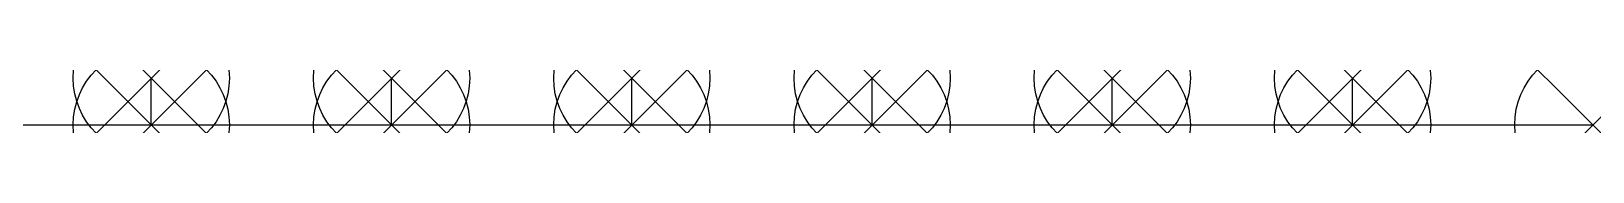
# Model space of a CAD drawing. Header units: inches. Extents: x 0 to 40, y 0 to 0.3.
# Drawn here: x 10 to 20, y 0 to 0.3 of the extents above; entities that cross this region are included whole.
import ezdxf

# ---------------------------------------------------------------- set-up
doc = ezdxf.new("R2010")
doc.units = ezdxf.units.IN
doc.header["$MEASUREMENT"] = 0
doc.header["$PDMODE"] = 35
for name, color, linetype in [('GF_Glass_03', 210, 'Continuous'), ('GF_Glass_04', 210, 'Continuous'), ('MF_bars', 21, 'Continuous'), ('NF_Glassload', 150, 'Continuous'), ('NF_RestraintsXYZ', 70, 'Continuous'), ('NF_Windload_01', 40, 'Continuous'), ('NF_Windload_02', 40, 'Continuous'), ('NF_Windload_03', 40, 'Continuous'), ('NF_Windload_04', 40, 'Continuous'), ('NF_Windload_05', 40, 'Continuous'), ('NF_Windload_06', 40, 'Continuous'), ('NF_Windload_07', 40, 'Continuous'), ('NF_Windload_08', 40, 'Continuous'), ('NF_Windload_09', 40, 'Continuous'), ('NF_Windload_10', 40, 'Continuous'), ('NF_Windload_11', 40, 'Continuous'), ('NF_Windload_12', 40, 'Continuous'), ('NF_Windload_13', 40, 'Continuous'), ('NF_Windload_14', 40, 'Continuous'), ('NF_Windload_15', 40, 'Continuous')]:
    doc.layers.add(name, color=color, linetype=linetype)

msp = doc.modelspace()

# ---------------------------------------------------------------- linework, layer by layer
at = {"extrusion": (0, -1, -2e-16)}
for p, q in [((10.769, 0.3, 1.562), (10.769, 0.3)), ((10.769, 0.3, 3.125), (10.769, 0.3, 1.562)), ((10.769, 0.3, 4.688), (10.769, 0.3, 3.125)), ((10.769, 0.3, 6.25), (10.769, 0.3, 4.688)), ((10.769, 0.3, 7.813), (10.769, 0.3, 6.25)), ((10.769, 0.3, 9.375), (10.769, 0.3, 7.813)), ((10.769, 0.3, 10.938), (10.769, 0.3, 9.375)), ((10.769, 0.3, 12.5), (10.769, 0.3, 10.938)), ((10.769, 0.3, 14.062), (10.769, 0.3, 12.5)), ((10.769, 0.3, 15.625), (10.769, 0.3, 14.062)), ((10.769, 0.3, 17.188), (10.769, 0.3, 15.625)), ((10.769, 0.3, 18.75), (10.769, 0.3, 17.188)), ((10.769, 0.3, 20.312), (10.769, 0.3, 18.75)), ((10.769, 0.3, 21.875), (10.769, 0.3, 20.312)), ((10.769, 0.3, 23.438), (10.769, 0.3, 21.875)), ((10.769, 0.3, 25), (10.769, 0.3, 23.438)), ((10.769, 0, 23.438), (10.769, 0.3, 23.438)), ((10.769, 0, 21.875), (10.769, 0.3, 21.875)), ((10.769, 0, 20.313), (10.769, 0.3, 20.313)), ((10.769, 0, 18.75), (10.769, 0.3, 18.75)), ((10.769, 0, 17.188), (10.769, 0.3, 17.188)), ((10.769, 0, 15.625), (10.769, 0.3, 15.625)), ((10.769, 0, 14.063), (10.769, 0.3, 14.063)), ((10.769, 0, 12.5), (10.769, 0.3, 12.5)), ((10.769, 0, 10.938), (10.769, 0.3, 10.938)), ((10.769, 0, 9.375), (10.769, 0.3, 9.375)), ((10.769, 0, 7.813), (10.769, 0.3, 7.813)), ((10.769, 0, 6.25), (10.769, 0.3, 6.25)), ((10.769, 0, 4.688), (10.769, 0.3, 4.688)), ((10.769, 0, 3.125), (10.769, 0.3, 3.125)), ((10.769, 0, 1.563), (10.769, 0.3, 1.563)), ((12.308, 0.3, 1.562), (12.308, 0.3)), ((12.308, 0.3, 3.125), (12.308, 0.3, 1.562)), ((12.308, 0.3, 4.688), (12.308, 0.3, 3.125)), ((12.308, 0.3, 6.25), (12.308, 0.3, 4.688)), ((12.308, 0.3, 7.813), (12.308, 0.3, 6.25)), ((12.308, 0.3, 9.375), (12.308, 0.3, 7.813)), ((12.308, 0.3, 10.938), (12.308, 0.3, 9.375)), ((12.308, 0.3, 12.5), (12.308, 0.3, 10.938)), ((12.308, 0.3, 14.062), (12.308, 0.3, 12.5)), ((12.308, 0.3, 15.625), (12.308, 0.3, 14.062)), ((12.308, 0.3, 17.188), (12.308, 0.3, 15.625)), ((12.308, 0.3, 18.75), (12.308, 0.3, 17.188)), ((12.308, 0.3, 20.312), (12.308, 0.3, 18.75)), ((12.308, 0.3, 21.875), (12.308, 0.3, 20.312)), ((12.308, 0.3, 23.438), (12.308, 0.3, 21.875)), ((12.308, 0.3, 25), (12.308, 0.3, 23.438)), ((12.308, 0, 23.438), (12.308, 0.3, 23.438)), ((12.308, 0, 21.875), (12.308, 0.3, 21.875)), ((12.308, 0, 20.313), (12.308, 0.3, 20.313)), ((12.308, 0, 18.75), (12.308, 0.3, 18.75)), ((12.308, 0, 17.188), (12.308, 0.3, 17.188)), ((12.308, 0, 15.625), (12.308, 0.3, 15.625)), ((12.308, 0, 14.063), (12.308, 0.3, 14.063)), ((12.308, 0, 12.5), (12.308, 0.3, 12.5)), ((12.308, 0, 10.938), (12.308, 0.3, 10.938)), ((12.308, 0, 9.375), (12.308, 0.3, 9.375)), ((12.308, 0, 7.813), (12.308, 0.3, 7.813)), ((12.308, 0, 6.25), (12.308, 0.3, 6.25)), ((12.308, 0, 4.688), (12.308, 0.3, 4.688)), ((12.308, 0, 3.125), (12.308, 0.3, 3.125)), ((12.308, 0, 1.563), (12.308, 0.3, 1.563)), ((13.846, 0.3, 1.562), (13.846, 0.3)), ((13.846, 0.3, 3.125), (13.846, 0.3, 1.562)), ((13.846, 0.3, 4.688), (13.846, 0.3, 3.125)), ((13.846, 0.3, 6.25), (13.846, 0.3, 4.688)), ((13.846, 0.3, 7.813), (13.846, 0.3, 6.25)), ((13.846, 0.3, 9.375), (13.846, 0.3, 7.813)), ((13.846, 0.3, 10.938), (13.846, 0.3, 9.375)), ((13.846, 0.3, 12.5), (13.846, 0.3, 10.938)), ((13.846, 0.3, 14.062), (13.846, 0.3, 12.5)), ((13.846, 0.3, 15.625), (13.846, 0.3, 14.062)), ((13.846, 0.3, 17.188), (13.846, 0.3, 15.625)), ((13.846, 0.3, 18.75), (13.846, 0.3, 17.188)), ((13.846, 0.3, 20.312), (13.846, 0.3, 18.75)), ((13.846, 0.3, 21.875), (13.846, 0.3, 20.312)), ((13.846, 0.3, 23.438), (13.846, 0.3, 21.875)), ((13.846, 0.3, 25), (13.846, 0.3, 23.438)), ((13.846, 0, 23.438), (13.846, 0.3, 23.438)), ((13.846, 0, 21.875), (13.846, 0.3, 21.875)), ((13.846, 0, 20.313), (13.846, 0.3, 20.313)), ((13.846, 0, 18.75), (13.846, 0.3, 18.75)), ((13.846, 0, 17.188), (13.846, 0.3, 17.188)), ((13.846, 0, 15.625), (13.846, 0.3, 15.625)), ((13.846, 0, 14.063), (13.846, 0.3, 14.063)), ((13.846, 0, 12.5), (13.846, 0.3, 12.5)), ((13.846, 0, 10.938), (13.846, 0.3, 10.938)), ((13.846, 0, 9.375), (13.846, 0.3, 9.375)), ((13.846, 0, 7.813), (13.846, 0.3, 7.813)), ((13.846, 0, 6.25), (13.846, 0.3, 6.25)), ((13.846, 0, 4.688), (13.846, 0.3, 4.688)), ((13.846, 0, 3.125), (13.846, 0.3, 3.125)), ((13.846, 0, 1.563), (13.846, 0.3, 1.563)), ((15.385, 0.3, 1.562), (15.385, 0.3)), ((15.385, 0.3, 3.125), (15.385, 0.3, 1.562)), ((15.385, 0.3, 4.688), (15.385, 0.3, 3.125)), ((15.385, 0.3, 6.25), (15.385, 0.3, 4.688)), ((15.385, 0.3, 7.813), (15.385, 0.3, 6.25)), ((15.385, 0.3, 9.375), (15.385, 0.3, 7.813)), ((15.385, 0.3, 10.938), (15.385, 0.3, 9.375)), ((15.385, 0.3, 12.5), (15.385, 0.3, 10.938)), ((15.385, 0.3, 14.062), (15.385, 0.3, 12.5)), ((15.385, 0.3, 15.625), (15.385, 0.3, 14.062)), ((15.385, 0.3, 17.188), (15.385, 0.3, 15.625)), ((15.385, 0.3, 18.75), (15.385, 0.3, 17.188)), ((15.385, 0.3, 20.312), (15.385, 0.3, 18.75)), ((15.385, 0.3, 21.875), (15.385, 0.3, 20.312)), ((15.385, 0.3, 23.438), (15.385, 0.3, 21.875)), ((15.385, 0.3, 25), (15.385, 0.3, 23.438)), ((15.385, 0, 23.438), (15.385, 0.3, 23.438)), ((15.385, 0, 21.875), (15.385, 0.3, 21.875)), ((15.385, 0, 20.313), (15.385, 0.3, 20.313)), ((15.385, 0, 18.75), (15.385, 0.3, 18.75)), ((15.385, 0, 17.188), (15.385, 0.3, 17.188)), ((15.385, 0, 15.625), (15.385, 0.3, 15.625)), ((15.385, 0, 14.063), (15.385, 0.3, 14.063)), ((15.385, 0, 12.5), (15.385, 0.3, 12.5)), ((15.385, 0, 10.938), (15.385, 0.3, 10.938)), ((15.385, 0, 9.375), (15.385, 0.3, 9.375)), ((15.385, 0, 7.813), (15.385, 0.3, 7.813)), ((15.385, 0, 6.25), (15.385, 0.3, 6.25)), ((15.385, 0, 4.688), (15.385, 0.3, 4.688)), ((15.385, 0, 3.125), (15.385, 0.3, 3.125)), ((15.385, 0, 1.563), (15.385, 0.3, 1.563)), ((16.923, 0.3, 1.562), (16.923, 0.3)), ((16.923, 0.3, 3.125), (16.923, 0.3, 1.562)), ((16.923, 0.3, 4.688), (16.923, 0.3, 3.125)), ((16.923, 0.3, 6.25), (16.923, 0.3, 4.688)), ((16.923, 0.3, 7.813), (16.923, 0.3, 6.25)), ((16.923, 0.3, 9.375), (16.923, 0.3, 7.813)), ((16.923, 0.3, 10.938), (16.923, 0.3, 9.375)), ((16.923, 0.3, 12.5), (16.923, 0.3, 10.938)), ((16.923, 0.3, 14.062), (16.923, 0.3, 12.5)), ((16.923, 0.3, 15.625), (16.923, 0.3, 14.062)), ((16.923, 0.3, 17.188), (16.923, 0.3, 15.625)), ((16.923, 0.3, 18.75), (16.923, 0.3, 17.188)), ((16.923, 0.3, 20.312), (16.923, 0.3, 18.75)), ((16.923, 0.3, 21.875), (16.923, 0.3, 20.312)), ((16.923, 0.3, 23.438), (16.923, 0.3, 21.875)), ((16.923, 0.3, 25), (16.923, 0.3, 23.438)), ((16.923, 0, 23.438), (16.923, 0.3, 23.438)), ((16.923, 0, 21.875), (16.923, 0.3, 21.875)), ((16.923, 0, 20.313), (16.923, 0.3, 20.313)), ((16.923, 0, 18.75), (16.923, 0.3, 18.75)), ((16.923, 0, 17.188), (16.923, 0.3, 17.188)), ((16.923, 0, 15.625), (16.923, 0.3, 15.625)), ((16.923, 0, 14.063), (16.923, 0.3, 14.063)), ((16.923, 0, 12.5), (16.923, 0.3, 12.5)), ((16.923, 0, 10.938), (16.923, 0.3, 10.938)), ((16.923, 0, 9.375), (16.923, 0.3, 9.375)), ((16.923, 0, 7.813), (16.923, 0.3, 7.813)), ((16.923, 0, 6.25), (16.923, 0.3, 6.25)), ((16.923, 0, 4.688), (16.923, 0.3, 4.688)), ((16.923, 0, 3.125), (16.923, 0.3, 3.125)), ((16.923, 0, 1.563), (16.923, 0.3, 1.563)), ((18.462, 0.3, 1.562), (18.462, 0.3)), ((18.462, 0.3, 3.125), (18.462, 0.3, 1.562)), ((18.462, 0.3, 4.688), (18.462, 0.3, 3.125)), ((18.462, 0.3, 6.25), (18.462, 0.3, 4.688)), ((18.462, 0.3, 7.813), (18.462, 0.3, 6.25)), ((18.462, 0.3, 9.375), (18.462, 0.3, 7.813)), ((18.462, 0.3, 10.938), (18.462, 0.3, 9.375)), ((18.462, 0.3, 12.5), (18.462, 0.3, 10.938)), ((18.462, 0.3, 14.062), (18.462, 0.3, 12.5)), ((18.462, 0.3, 15.625), (18.462, 0.3, 14.062)), ((18.462, 0.3, 17.188), (18.462, 0.3, 15.625)), ((18.462, 0.3, 18.75), (18.462, 0.3, 17.188)), ((18.462, 0.3, 20.312), (18.462, 0.3, 18.75)), ((18.462, 0.3, 21.875), (18.462, 0.3, 20.312)), ((18.462, 0.3, 23.438), (18.462, 0.3, 21.875)), ((18.462, 0.3, 25), (18.462, 0.3, 23.438)), ((18.462, 0, 23.438), (18.462, 0.3, 23.438)), ((18.462, 0, 21.875), (18.462, 0.3, 21.875)), ((18.462, 0, 20.313), (18.462, 0.3, 20.313)), ((18.462, 0, 18.75), (18.462, 0.3, 18.75)), ((18.462, 0, 17.188), (18.462, 0.3, 17.188)), ((18.462, 0, 15.625), (18.462, 0.3, 15.625)), ((18.462, 0, 14.063), (18.462, 0.3, 14.063)), ((18.462, 0, 12.5), (18.462, 0.3, 12.5)), ((18.462, 0, 10.938), (18.462, 0.3, 10.938)), ((18.462, 0, 9.375), (18.462, 0.3, 9.375)), ((18.462, 0, 7.813), (18.462, 0.3, 7.813)), ((18.462, 0, 6.25), (18.462, 0.3, 6.25)), ((18.462, 0, 4.688), (18.462, 0.3, 4.688)), ((18.462, 0, 3.125), (18.462, 0.3, 3.125)), ((18.462, 0, 1.563), (18.462, 0.3, 1.563)), ((10.769, 0, 1.562), (10.769, 0)), ((12.308, 0, 1.562), (12.308, 0)), ((13.846, 0, 1.562), (13.846, 0)), ((15.385, 0, 1.562), (15.385, 0)), ((16.923, 0, 1.562), (16.923, 0)), ((18.462, 0, 1.562), (18.462, 0)), ((9.231, 0, 1.562), (10.769, 0, 1.562)), ((9.231, 0, 3.125), (10.769, 0, 3.125)), ((9.231, 0, 4.688), (10.769, 0, 4.688)), ((9.231, 0, 6.25), (10.769, 0, 6.25)), ((9.231, 0, 7.813), (10.769, 0, 7.813)), ((9.231, 0, 9.375), (10.769, 0, 9.375)), ((9.231, 0, 10.938), (10.769, 0, 10.938)), ((9.231, 0, 12.5), (10.769, 0, 12.5)), ((9.231, 0, 14.062), (10.769, 0, 14.062)), ((9.231, 0, 15.625), (10.769, 0, 15.625)), ((9.231, 0, 17.188), (10.769, 0, 17.188)), ((9.231, 0, 18.75), (10.769, 0, 18.75)), ((9.231, 0, 20.312), (10.769, 0, 20.312)), ((9.231, 0, 21.875), (10.769, 0, 21.875)), ((9.231, 0, 23.438), (10.769, 0, 23.438)), ((10.769, 0, 3.125), (10.769, 0, 1.562)), ((10.769, 0, 4.688), (10.769, 0, 3.125)), ((10.769, 0, 6.25), (10.769, 0, 4.688)), ((10.769, 0, 7.813), (10.769, 0, 6.25)), ((10.769, 0, 9.375), (10.769, 0, 7.813)), ((10.769, 0, 10.938), (10.769, 0, 9.375)), ((10.769, 0, 12.5), (10.769, 0, 10.938)), ((10.769, 0, 14.062), (10.769, 0, 12.5)), ((10.769, 0, 15.625), (10.769, 0, 14.062)), ((10.769, 0, 17.188), (10.769, 0, 15.625)), ((10.769, 0, 18.75), (10.769, 0, 17.188)), ((10.769, 0, 20.312), (10.769, 0, 18.75)), ((10.769, 0, 21.875), (10.769, 0, 20.312)), ((10.769, 0, 23.438), (10.769, 0, 21.875)), ((10.769, 0, 25), (10.769, 0, 23.438)), ((10.769, 0, 1.562), (12.308, 0, 1.562)), ((10.769, 0, 3.125), (12.308, 0, 3.125)), ((10.769, 0, 4.688), (12.308, 0, 4.688)), ((10.769, 0, 6.25), (12.308, 0, 6.25)), ((10.769, 0, 7.813), (12.308, 0, 7.813)), ((10.769, 0, 9.375), (12.308, 0, 9.375)), ((10.769, 0, 10.938), (12.308, 0, 10.938)), ((10.769, 0, 12.5), (12.308, 0, 12.5)), ((10.769, 0, 14.062), (12.308, 0, 14.062)), ((10.769, 0, 15.625), (12.308, 0, 15.625)), ((10.769, 0, 17.188), (12.308, 0, 17.188)), ((10.769, 0, 18.75), (12.308, 0, 18.75)), ((10.769, 0, 20.312), (12.308, 0, 20.312)), ((10.769, 0, 21.875), (12.308, 0, 21.875)), ((10.769, 0, 23.438), (12.308, 0, 23.438)), ((12.308, 0, 3.125), (12.308, 0, 1.562)), ((12.308, 0, 4.688), (12.308, 0, 3.125)), ((12.308, 0, 6.25), (12.308, 0, 4.688)), ((12.308, 0, 7.813), (12.308, 0, 6.25)), ((12.308, 0, 9.375), (12.308, 0, 7.813)), ((12.308, 0, 10.938), (12.308, 0, 9.375)), ((12.308, 0, 12.5), (12.308, 0, 10.938)), ((12.308, 0, 14.062), (12.308, 0, 12.5)), ((12.308, 0, 15.625), (12.308, 0, 14.062)), ((12.308, 0, 17.188), (12.308, 0, 15.625)), ((12.308, 0, 18.75), (12.308, 0, 17.188)), ((12.308, 0, 20.312), (12.308, 0, 18.75)), ((12.308, 0, 21.875), (12.308, 0, 20.312)), ((12.308, 0, 23.438), (12.308, 0, 21.875)), ((12.308, 0, 25), (12.308, 0, 23.438)), ((12.308, 0, 1.562), (13.846, 0, 1.562)), ((12.308, 0, 3.125), (13.846, 0, 3.125)), ((12.308, 0, 4.688), (13.846, 0, 4.688)), ((12.308, 0, 6.25), (13.846, 0, 6.25)), ((12.308, 0, 7.813), (13.846, 0, 7.813)), ((12.308, 0, 9.375), (13.846, 0, 9.375)), ((12.308, 0, 10.938), (13.846, 0, 10.938)), ((12.308, 0, 12.5), (13.846, 0, 12.5)), ((12.308, 0, 14.062), (13.846, 0, 14.062)), ((12.308, 0, 15.625), (13.846, 0, 15.625)), ((12.308, 0, 17.188), (13.846, 0, 17.188)), ((12.308, 0, 18.75), (13.846, 0, 18.75)), ((12.308, 0, 20.312), (13.846, 0, 20.312)), ((12.308, 0, 21.875), (13.846, 0, 21.875)), ((12.308, 0, 23.438), (13.846, 0, 23.438)), ((13.846, 0, 3.125), (13.846, 0, 1.562)), ((13.846, 0, 4.688), (13.846, 0, 3.125)), ((13.846, 0, 6.25), (13.846, 0, 4.688)), ((13.846, 0, 7.813), (13.846, 0, 6.25)), ((13.846, 0, 9.375), (13.846, 0, 7.813)), ((13.846, 0, 10.938), (13.846, 0, 9.375)), ((13.846, 0, 12.5), (13.846, 0, 10.938)), ((13.846, 0, 14.062), (13.846, 0, 12.5)), ((13.846, 0, 15.625), (13.846, 0, 14.062)), ((13.846, 0, 17.188), (13.846, 0, 15.625)), ((13.846, 0, 18.75), (13.846, 0, 17.188)), ((13.846, 0, 20.312), (13.846, 0, 18.75)), ((13.846, 0, 21.875), (13.846, 0, 20.312)), ((13.846, 0, 23.438), (13.846, 0, 21.875)), ((13.846, 0, 25), (13.846, 0, 23.438)), ((13.846, 0, 1.562), (15.385, 0, 1.562)), ((13.846, 0, 3.125), (15.385, 0, 3.125)), ((13.846, 0, 4.688), (15.385, 0, 4.688)), ((13.846, 0, 6.25), (15.385, 0, 6.25)), ((13.846, 0, 7.813), (15.385, 0, 7.813)), ((13.846, 0, 9.375), (15.385, 0, 9.375)), ((13.846, 0, 10.938), (15.385, 0, 10.938)), ((13.846, 0, 12.5), (15.385, 0, 12.5)), ((13.846, 0, 14.062), (15.385, 0, 14.062)), ((13.846, 0, 15.625), (15.385, 0, 15.625)), ((13.846, 0, 17.188), (15.385, 0, 17.188)), ((13.846, 0, 18.75), (15.385, 0, 18.75)), ((13.846, 0, 20.312), (15.385, 0, 20.312)), ((13.846, 0, 21.875), (15.385, 0, 21.875)), ((13.846, 0, 23.438), (15.385, 0, 23.438)), ((15.385, 0, 3.125), (15.385, 0, 1.562)), ((15.385, 0, 4.688), (15.385, 0, 3.125)), ((15.385, 0, 6.25), (15.385, 0, 4.688)), ((15.385, 0, 7.813), (15.385, 0, 6.25)), ((15.385, 0, 9.375), (15.385, 0, 7.813)), ((15.385, 0, 10.938), (15.385, 0, 9.375)), ((15.385, 0, 12.5), (15.385, 0, 10.938)), ((15.385, 0, 14.062), (15.385, 0, 12.5)), ((15.385, 0, 15.625), (15.385, 0, 14.062)), ((15.385, 0, 17.188), (15.385, 0, 15.625)), ((15.385, 0, 18.75), (15.385, 0, 17.188)), ((15.385, 0, 20.312), (15.385, 0, 18.75)), ((15.385, 0, 21.875), (15.385, 0, 20.312)), ((15.385, 0, 23.438), (15.385, 0, 21.875)), ((15.385, 0, 25), (15.385, 0, 23.438)), ((15.385, 0, 1.562), (16.923, 0, 1.562)), ((15.385, 0, 3.125), (16.923, 0, 3.125)), ((15.385, 0, 4.688), (16.923, 0, 4.688)), ((15.385, 0, 6.25), (16.923, 0, 6.25)), ((15.385, 0, 7.813), (16.923, 0, 7.813)), ((15.385, 0, 9.375), (16.923, 0, 9.375)), ((15.385, 0, 10.938), (16.923, 0, 10.938)), ((15.385, 0, 12.5), (16.923, 0, 12.5)), ((15.385, 0, 14.062), (16.923, 0, 14.062)), ((15.385, 0, 15.625), (16.923, 0, 15.625)), ((15.385, 0, 17.188), (16.923, 0, 17.188)), ((15.385, 0, 18.75), (16.923, 0, 18.75)), ((15.385, 0, 20.312), (16.923, 0, 20.312)), ((15.385, 0, 21.875), (16.923, 0, 21.875)), ((15.385, 0, 23.438), (16.923, 0, 23.438)), ((16.923, 0, 3.125), (16.923, 0, 1.562)), ((16.923, 0, 4.688), (16.923, 0, 3.125)), ((16.923, 0, 6.25), (16.923, 0, 4.688)), ((16.923, 0, 7.813), (16.923, 0, 6.25)), ((16.923, 0, 9.375), (16.923, 0, 7.813)), ((16.923, 0, 10.938), (16.923, 0, 9.375)), ((16.923, 0, 12.5), (16.923, 0, 10.938)), ((16.923, 0, 14.062), (16.923, 0, 12.5)), ((16.923, 0, 15.625), (16.923, 0, 14.062)), ((16.923, 0, 17.188), (16.923, 0, 15.625)), ((16.923, 0, 18.75), (16.923, 0, 17.188)), ((16.923, 0, 20.312), (16.923, 0, 18.75)), ((16.923, 0, 21.875), (16.923, 0, 20.312)), ((16.923, 0, 23.438), (16.923, 0, 21.875)), ((16.923, 0, 25), (16.923, 0, 23.438)), ((16.923, 0, 1.562), (18.462, 0, 1.562)), ((16.923, 0, 3.125), (18.462, 0, 3.125)), ((16.923, 0, 4.688), (18.462, 0, 4.688)), ((16.923, 0, 6.25), (18.462, 0, 6.25)), ((16.923, 0, 7.813), (18.462, 0, 7.813)), ((16.923, 0, 9.375), (18.462, 0, 9.375)), ((16.923, 0, 10.938), (18.462, 0, 10.938)), ((16.923, 0, 12.5), (18.462, 0, 12.5)), ((16.923, 0, 14.062), (18.462, 0, 14.062)), ((16.923, 0, 15.625), (18.462, 0, 15.625)), ((16.923, 0, 17.188), (18.462, 0, 17.188)), ((16.923, 0, 18.75), (18.462, 0, 18.75)), ((16.923, 0, 20.312), (18.462, 0, 20.312)), ((16.923, 0, 21.875), (18.462, 0, 21.875)), ((16.923, 0, 23.438), (18.462, 0, 23.438)), ((18.462, 0, 3.125), (18.462, 0, 1.562)), ((18.462, 0, 4.688), (18.462, 0, 3.125)), ((18.462, 0, 6.25), (18.462, 0, 4.688)), ((18.462, 0, 7.813), (18.462, 0, 6.25)), ((18.462, 0, 9.375), (18.462, 0, 7.813)), ((18.462, 0, 10.938), (18.462, 0, 9.375)), ((18.462, 0, 12.5), (18.462, 0, 10.938)), ((18.462, 0, 14.062), (18.462, 0, 12.5)), ((18.462, 0, 15.625), (18.462, 0, 14.062)), ((18.462, 0, 17.188), (18.462, 0, 15.625)), ((18.462, 0, 18.75), (18.462, 0, 17.188)), ((18.462, 0, 20.312), (18.462, 0, 18.75)), ((18.462, 0, 21.875), (18.462, 0, 20.312)), ((18.462, 0, 23.438), (18.462, 0, 21.875)), ((18.462, 0, 25), (18.462, 0, 23.438)), ((18.462, 0, 1.562), (20, 0, 1.562)), ((18.462, 0, 3.125), (20, 0, 3.125)), ((18.462, 0, 4.688), (20, 0, 4.688)), ((18.462, 0, 6.25), (20, 0, 6.25)), ((18.462, 0, 7.813), (20, 0, 7.813)), ((18.462, 0, 9.375), (20, 0, 9.375)), ((18.462, 0, 10.938), (20, 0, 10.938)), ((18.462, 0, 12.5), (20, 0, 12.5)), ((18.462, 0, 14.062), (20, 0, 14.062)), ((18.462, 0, 15.625), (20, 0, 15.625)), ((18.462, 0, 17.188), (20, 0, 17.188)), ((18.462, 0, 18.75), (20, 0, 18.75)), ((18.462, 0, 20.312), (20, 0, 20.312)), ((18.462, 0, 21.875), (20, 0, 21.875)), ((18.462, 0, 23.438), (20, 0, 23.438))]:
    msp.add_line(p, q, dxfattribs=at)
at = {"layer": 'GF_Glass_03', "extrusion": (0, -1, -2e-16)}
for p in [(16.923, 0, 12.5), (16.923, 0, 14.062), (18.462, 0, 12.5), (18.462, 0, 14.062)]:
    msp.add_point(p, dxfattribs=at)
at = {"layer": 'GF_Glass_04', "extrusion": (0, -1, -2e-16)}
for p in [(10.769, 0, 18.75), (10.769, 0, 20.312), (12.308, 0, 18.75), (12.308, 0, 20.312)]:
    msp.add_point(p, dxfattribs=at)
at = {"layer": 'MF_bars', "extrusion": (0, -1, -2e-16)}
for p, q in [((10.769, 0, 23.438), (10.769, 0.3, 23.438)), ((10.769, 0, 21.875), (10.769, 0.3, 21.875)), ((10.769, 0, 20.312), (10.769, 0.3, 20.312)), ((10.769, 0, 18.75), (10.769, 0.3, 18.75)), ((10.769, 0, 17.188), (10.769, 0.3, 17.188)), ((10.769, 0, 15.625), (10.769, 0.3, 15.625)), ((10.769, 0, 14.062), (10.769, 0.3, 14.062)), ((10.769, 0, 12.5), (10.769, 0.3, 12.5)), ((10.769, 0, 10.938), (10.769, 0.3, 10.938)), ((10.769, 0, 9.375), (10.769, 0.3, 9.375)), ((10.769, 0, 7.813), (10.769, 0.3, 7.813)), ((10.769, 0, 6.25), (10.769, 0.3, 6.25)), ((10.769, 0, 4.688), (10.769, 0.3, 4.688)), ((10.769, 0, 3.125), (10.769, 0.3, 3.125)), ((10.769, 0, 1.562), (10.769, 0.3, 1.562)), ((12.308, 0, 23.438), (12.308, 0.3, 23.438)), ((12.308, 0, 21.875), (12.308, 0.3, 21.875)), ((12.308, 0, 20.312), (12.308, 0.3, 20.312)), ((12.308, 0, 18.75), (12.308, 0.3, 18.75)), ((12.308, 0, 17.188), (12.308, 0.3, 17.188)), ((12.308, 0, 15.625), (12.308, 0.3, 15.625)), ((12.308, 0, 14.062), (12.308, 0.3, 14.062)), ((12.308, 0, 12.5), (12.308, 0.3, 12.5)), ((12.308, 0, 10.938), (12.308, 0.3, 10.938)), ((12.308, 0, 9.375), (12.308, 0.3, 9.375)), ((12.308, 0, 7.813), (12.308, 0.3, 7.813)), ((12.308, 0, 6.25), (12.308, 0.3, 6.25)), ((12.308, 0, 4.688), (12.308, 0.3, 4.688)), ((12.308, 0, 3.125), (12.308, 0.3, 3.125)), ((12.308, 0, 1.562), (12.308, 0.3, 1.562)), ((13.846, 0, 23.438), (13.846, 0.3, 23.438)), ((13.846, 0, 21.875), (13.846, 0.3, 21.875)), ((13.846, 0, 20.312), (13.846, 0.3, 20.312)), ((13.846, 0, 18.75), (13.846, 0.3, 18.75)), ((13.846, 0, 17.188), (13.846, 0.3, 17.188)), ((13.846, 0, 15.625), (13.846, 0.3, 15.625)), ((13.846, 0, 14.062), (13.846, 0.3, 14.062)), ((13.846, 0, 12.5), (13.846, 0.3, 12.5)), ((13.846, 0, 10.938), (13.846, 0.3, 10.938)), ((13.846, 0, 9.375), (13.846, 0.3, 9.375)), ((13.846, 0, 7.813), (13.846, 0.3, 7.813)), ((13.846, 0, 6.25), (13.846, 0.3, 6.25)), ((13.846, 0, 4.688), (13.846, 0.3, 4.688)), ((13.846, 0, 3.125), (13.846, 0.3, 3.125)), ((13.846, 0, 1.562), (13.846, 0.3, 1.562)), ((15.385, 0, 23.438), (15.385, 0.3, 23.438)), ((15.385, 0, 21.875), (15.385, 0.3, 21.875)), ((15.385, 0, 20.312), (15.385, 0.3, 20.312)), ((15.385, 0, 18.75), (15.385, 0.3, 18.75)), ((15.385, 0, 17.188), (15.385, 0.3, 17.188)), ((15.385, 0, 15.625), (15.385, 0.3, 15.625)), ((15.385, 0, 14.062), (15.385, 0.3, 14.062)), ((15.385, 0, 12.5), (15.385, 0.3, 12.5)), ((15.385, 0, 10.938), (15.385, 0.3, 10.938)), ((15.385, 0, 9.375), (15.385, 0.3, 9.375)), ((15.385, 0, 7.813), (15.385, 0.3, 7.813)), ((15.385, 0, 6.25), (15.385, 0.3, 6.25)), ((15.385, 0, 4.688), (15.385, 0.3, 4.688)), ((15.385, 0, 3.125), (15.385, 0.3, 3.125)), ((15.385, 0, 1.562), (15.385, 0.3, 1.562)), ((16.923, 0, 23.438), (16.923, 0.3, 23.438)), ((16.923, 0, 21.875), (16.923, 0.3, 21.875)), ((16.923, 0, 20.312), (16.923, 0.3, 20.312)), ((16.923, 0, 18.75), (16.923, 0.3, 18.75)), ((16.923, 0, 17.188), (16.923, 0.3, 17.188)), ((16.923, 0, 15.625), (16.923, 0.3, 15.625)), ((16.923, 0, 14.062), (16.923, 0.3, 14.062)), ((16.923, 0, 12.5), (16.923, 0.3, 12.5)), ((16.923, 0, 10.938), (16.923, 0.3, 10.938)), ((16.923, 0, 9.375), (16.923, 0.3, 9.375)), ((16.923, 0, 7.813), (16.923, 0.3, 7.813)), ((16.923, 0, 6.25), (16.923, 0.3, 6.25)), ((16.923, 0, 4.688), (16.923, 0.3, 4.688)), ((16.923, 0, 3.125), (16.923, 0.3, 3.125)), ((16.923, 0, 1.562), (16.923, 0.3, 1.562)), ((18.462, 0, 23.438), (18.462, 0.3, 23.438)), ((18.462, 0, 21.875), (18.462, 0.3, 21.875)), ((18.462, 0, 20.312), (18.462, 0.3, 20.312)), ((18.462, 0, 18.75), (18.462, 0.3, 18.75)), ((18.462, 0, 17.188), (18.462, 0.3, 17.188)), ((18.462, 0, 15.625), (18.462, 0.3, 15.625)), ((18.462, 0, 14.062), (18.462, 0.3, 14.062)), ((18.462, 0, 12.5), (18.462, 0.3, 12.5)), ((18.462, 0, 10.938), (18.462, 0.3, 10.938)), ((18.462, 0, 9.375), (18.462, 0.3, 9.375)), ((18.462, 0, 7.813), (18.462, 0.3, 7.813)), ((18.462, 0, 6.25), (18.462, 0.3, 6.25)), ((18.462, 0, 4.688), (18.462, 0.3, 4.688)), ((18.462, 0, 3.125), (18.462, 0.3, 3.125)), ((18.462, 0, 1.562), (18.462, 0.3, 1.562))]:
    msp.add_line(p, q, dxfattribs=at)
at = {"layer": 'NF_Glassload', "extrusion": (0, -1, -2e-16)}
for p in [(10.769, 0, 7.813), (10.769, 0, 6.25), (10.769, 0, 4.688), (10.769, 0, 1.562), (10.769, 0, 3.125), (10.769, 0, 9.375), (10.769, 0, 10.938), (10.769, 0, 12.5), (10.769, 0, 14.062), (10.769, 0, 15.625), (10.769, 0, 17.188), (10.769, 0, 18.75), (10.769, 0, 20.312), (10.769, 0, 21.875), (10.769, 0, 23.438), (12.308, 0, 7.813), (12.308, 0, 6.25), (12.308, 0, 4.688), (12.308, 0, 1.562), (12.308, 0, 3.125), (12.308, 0, 9.375), (12.308, 0, 10.938), (12.308, 0, 12.5), (12.308, 0, 14.062), (12.308, 0, 15.625), (12.308, 0, 17.188), (12.308, 0, 18.75), (12.308, 0, 20.312), (12.308, 0, 21.875), (12.308, 0, 23.438), (13.846, 0, 7.813), (13.846, 0, 6.25), (13.846, 0, 4.688), (13.846, 0, 1.562), (13.846, 0, 3.125), (13.846, 0, 9.375), (13.846, 0, 10.938), (13.846, 0, 12.5), (13.846, 0, 14.062), (13.846, 0, 15.625), (13.846, 0, 17.188), (13.846, 0, 18.75), (13.846, 0, 20.312), (13.846, 0, 21.875), (13.846, 0, 23.438), (15.385, 0, 7.813), (15.385, 0, 6.25), (15.385, 0, 4.688), (15.385, 0, 1.562), (15.385, 0, 3.125), (15.385, 0, 9.375), (15.385, 0, 10.938), (15.385, 0, 12.5), (15.385, 0, 14.062), (15.385, 0, 15.625), (15.385, 0, 17.188), (15.385, 0, 18.75), (15.385, 0, 20.312), (15.385, 0, 21.875), (15.385, 0, 23.438), (16.923, 0, 7.813), (16.923, 0, 6.25), (16.923, 0, 4.688), (16.923, 0, 1.562), (16.923, 0, 3.125), (16.923, 0, 9.375), (16.923, 0, 10.938), (16.923, 0, 12.5), (16.923, 0, 14.062), (16.923, 0, 15.625), (16.923, 0, 17.188), (16.923, 0, 18.75), (16.923, 0, 20.312), (16.923, 0, 21.875), (16.923, 0, 23.438), (18.462, 0, 7.813), (18.462, 0, 6.25), (18.462, 0, 4.688), (18.462, 0, 1.562), (18.462, 0, 3.125), (18.462, 0, 9.375), (18.462, 0, 10.938), (18.462, 0, 12.5), (18.462, 0, 14.062), (18.462, 0, 15.625), (18.462, 0, 17.188), (18.462, 0, 18.75), (18.462, 0, 20.312), (18.462, 0, 21.875), (18.462, 0, 23.438), (20, 0, 1.562), (20, 0, 18.75), (20, 0, 20.312), (20, 0, 23.438)]:
    msp.add_point(p, dxfattribs=at)
at = {"layer": 'NF_RestraintsXYZ', "extrusion": (0, -1, -2e-16)}
for p in [(10.769, 0.3, 25), (10.769, 0.3), (12.308, 0.3, 25), (12.308, 0.3), (13.846, 0.3, 25), (13.846, 0.3), (15.385, 0.3, 25), (15.385, 0.3), (16.923, 0.3, 25), (16.923, 0.3), (18.462, 0.3, 25), (18.462, 0.3), (10.769, 0), (12.308, 0), (13.846, 0), (15.385, 0), (16.923, 0), (18.462, 0), (10.769, 0, 25), (12.308, 0, 25), (13.846, 0, 25), (15.385, 0, 25), (16.923, 0, 25), (18.462, 0, 25)]:
    msp.add_point(p, dxfattribs=at)
at = {"layer": 'NF_Windload_01', "extrusion": (0, -1, -2e-16)}
for p in [(10.769, 0, 1.562), (12.308, 0, 1.562), (13.846, 0, 1.562), (15.385, 0, 1.562), (16.923, 0, 1.562), (18.462, 0, 1.562), (20, 0, 1.562)]:
    msp.add_point(p, dxfattribs=at)
at = {"layer": 'NF_Windload_02', "extrusion": (0, -1, -2e-16)}
for p in [(10.769, 0, 3.125), (12.308, 0, 3.125), (13.846, 0, 3.125), (15.385, 0, 3.125), (16.923, 0, 3.125), (18.462, 0, 3.125)]:
    msp.add_point(p, dxfattribs=at)
at = {"layer": 'NF_Windload_03', "extrusion": (0, -1, -2e-16)}
for p in [(10.769, 0, 4.688), (12.308, 0, 4.688), (13.846, 0, 4.688), (15.385, 0, 4.688), (16.923, 0, 4.688), (18.462, 0, 4.688)]:
    msp.add_point(p, dxfattribs=at)
at = {"layer": 'NF_Windload_04', "extrusion": (0, -1, -2e-16)}
for p in [(10.769, 0, 6.25), (12.308, 0, 6.25), (13.846, 0, 6.25), (15.385, 0, 6.25), (16.923, 0, 6.25), (18.462, 0, 6.25)]:
    msp.add_point(p, dxfattribs=at)
at = {"layer": 'NF_Windload_05', "extrusion": (0, -1, -2e-16)}
for p in [(10.769, 0, 7.813), (12.308, 0, 7.813), (13.846, 0, 7.813), (15.385, 0, 7.813), (16.923, 0, 7.813), (18.462, 0, 7.813)]:
    msp.add_point(p, dxfattribs=at)
at = {"layer": 'NF_Windload_06', "extrusion": (0, -1, -2e-16)}
for p in [(10.769, 0, 9.375), (12.308, 0, 9.375), (13.846, 0, 9.375), (15.385, 0, 9.375), (16.923, 0, 9.375), (18.462, 0, 9.375)]:
    msp.add_point(p, dxfattribs=at)
at = {"layer": 'NF_Windload_07', "extrusion": (0, -1, -2e-16)}
for p in [(10.769, 0, 10.938), (12.308, 0, 10.938), (13.846, 0, 10.938), (15.385, 0, 10.938), (16.923, 0, 10.938), (18.462, 0, 10.938)]:
    msp.add_point(p, dxfattribs=at)
at = {"layer": 'NF_Windload_08', "extrusion": (0, -1, -2e-16)}
for p in [(10.769, 0, 12.5), (12.308, 0, 12.5), (13.846, 0, 12.5), (15.385, 0, 12.5), (16.923, 0, 12.5), (18.462, 0, 12.5)]:
    msp.add_point(p, dxfattribs=at)
at = {"layer": 'NF_Windload_09', "extrusion": (0, -1, -2e-16)}
for p in [(10.769, 0, 14.062), (12.308, 0, 14.062), (13.846, 0, 14.062), (15.385, 0, 14.062), (16.923, 0, 14.062), (18.462, 0, 14.062)]:
    msp.add_point(p, dxfattribs=at)
at = {"layer": 'NF_Windload_10', "extrusion": (0, -1, -2e-16)}
for p in [(10.769, 0, 15.625), (12.308, 0, 15.625), (13.846, 0, 15.625), (15.385, 0, 15.625), (16.923, 0, 15.625), (18.462, 0, 15.625)]:
    msp.add_point(p, dxfattribs=at)
at = {"layer": 'NF_Windload_11', "extrusion": (0, -1, -2e-16)}
for p in [(10.769, 0, 17.188), (12.308, 0, 17.188), (13.846, 0, 17.188), (15.385, 0, 17.188), (16.923, 0, 17.188), (18.462, 0, 17.188)]:
    msp.add_point(p, dxfattribs=at)
at = {"layer": 'NF_Windload_12', "extrusion": (0, -1, -2e-16)}
for p in [(10.769, 0, 18.75), (12.308, 0, 18.75), (13.846, 0, 18.75), (15.385, 0, 18.75), (16.923, 0, 18.75), (18.462, 0, 18.75), (20, 0, 18.75)]:
    msp.add_point(p, dxfattribs=at)
at = {"layer": 'NF_Windload_13', "extrusion": (0, -1, -2e-16)}
for p in [(10.769, 0, 20.312), (12.308, 0, 20.312), (13.846, 0, 20.312), (15.385, 0, 20.312), (16.923, 0, 20.312), (18.462, 0, 20.312), (20, 0, 20.312)]:
    msp.add_point(p, dxfattribs=at)
at = {"layer": 'NF_Windload_14', "extrusion": (0, -1, -2e-16)}
for p in [(10.769, 0, 21.875), (12.308, 0, 21.875), (13.846, 0, 21.875), (15.385, 0, 21.875), (16.923, 0, 21.875), (18.462, 0, 21.875)]:
    msp.add_point(p, dxfattribs=at)
at = {"layer": 'NF_Windload_15', "extrusion": (0, -1, -2e-16)}
for p in [(10.769, 0, 23.438), (12.308, 0, 23.438), (13.846, 0, 23.438), (15.385, 0, 23.438), (16.923, 0, 23.438), (18.462, 0, 23.438), (20, 0, 23.438)]:
    msp.add_point(p, dxfattribs=at)

doc.saveas('drawing.dxf')
